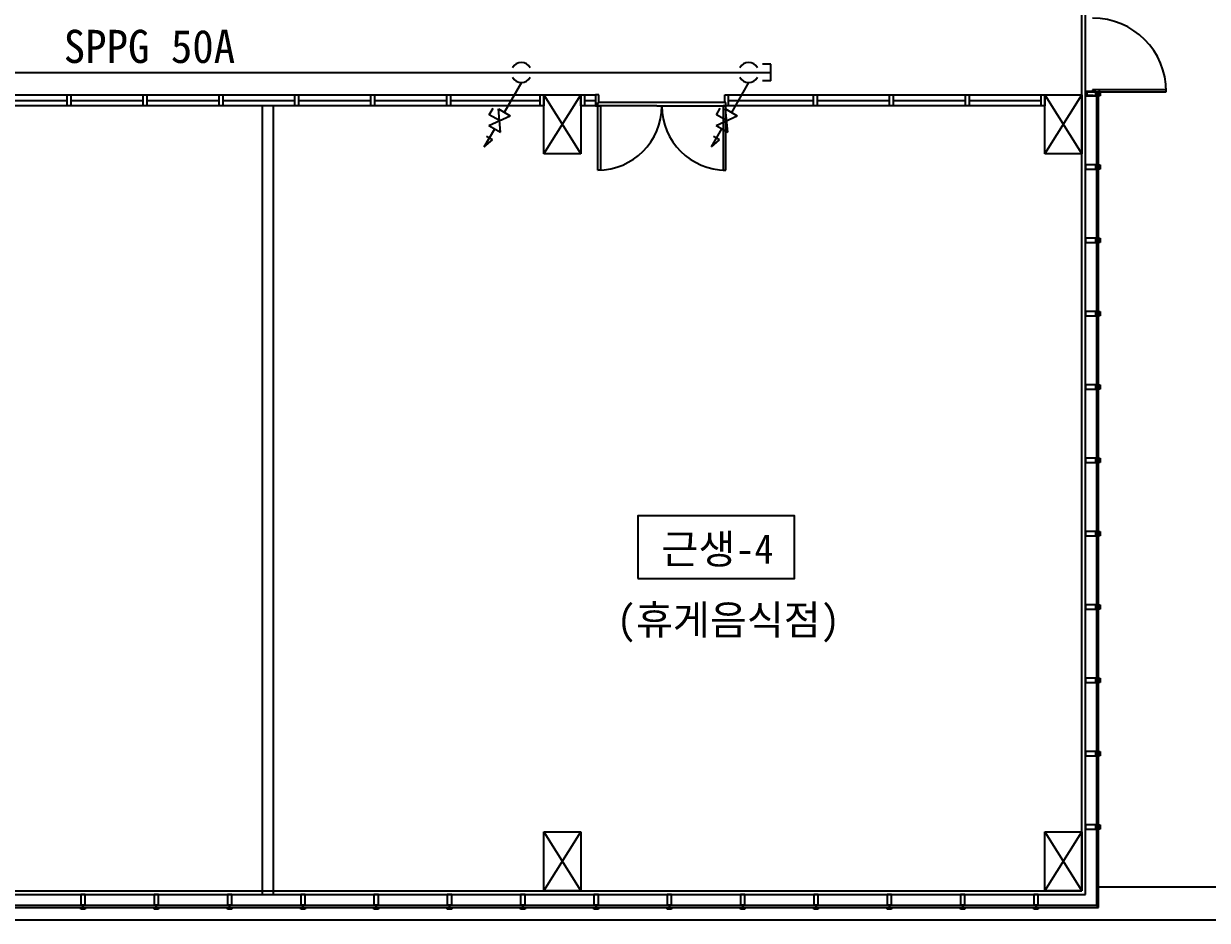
# Model space of a CAD drawing. Header units: millimetres. Extents: x 16332047 to 33387680, y -14835522 to -7015081.
# Drawn here: x 16663697 to 16679762, y -7494921 to -7482755 of the extents above; entities that cross this region are included whole.
import ezdxf
from ezdxf.enums import TextEntityAlignment as Align

# ---------------------------------------------------------------- set-up
doc = ezdxf.new("R2010")
doc.units = ezdxf.units.MM
doc.header["$LTSCALE"] = 300
doc.header["$MEASUREMENT"] = 0
doc.layers.get('0').update_dxf_attribs({"linetype": 'CONTINUOUS'})
for name, color, linetype in [('2', 2, 'CONTINUOUS'), ('3', 3, 'CONTINUOUS'), ('gas', 3, 'CONTINUOUS'), ('S', 1, 'CONTINUOUS'), ('TEXT', 3, 'CONTINUOUS'), ('근린시설 화장실위생도면$0$SI', 2, 'CONTINUOUS')]:
    doc.layers.add(name, color=color, linetype=linetype)
doc.layers.add('arch', color=255, linetype='CONTINUOUS', lineweight=25)
doc.styles.add('돋움체', font='')
doc.styles.get('돋움체').set_extended_font_data('DotumChe')

msp = doc.modelspace()

# ---------------------------------------------------------------- linework, layer by layer
at = {"color": 0}
for p, q in [((16673838, -7483303, 0), (16673723, -7483303, 0)), ((16673838, -7483532, 0), (16673838, -7483303, 0)), ((16673838, -7483532, 0), (16673723, -7483532, 0))]:
    msp.add_line(p, q, dxfattribs=at)
at = {"layer": '2', "color": 0}
for p, q in [((16670011, -7484136, 0), (16670299, -7484004, 0)), ((16670016, -7483990, 0), (16670068, -7483900, 0)), ((16670155, -7484070, 0), (16670016, -7483990, 0)), ((16670169, -7484228, 0), (16670140, -7483912, 0)), ((16670140, -7483912, 0), (16670299, -7484004, 0)), ((16673094, -7484136, 0), (16673382, -7484004, 0)), ((16673099, -7483990, 0), (16673151, -7483900, 0)), ((16673238, -7484070, 0), (16673099, -7483990, 0)), ((16673253, -7484228, 0), (16673223, -7483912, 0)), ((16673223, -7483912, 0), (16673382, -7484004, 0)), ((16670011, -7484136, 0), (16670169, -7484228, 0)), ((16673094, -7484136, 0), (16673253, -7484228, 0))]:
    msp.add_line(p, q, dxfattribs=at)
at = {"layer": '3', "color": 0}
for p, q in [((16670453, -7483554, 0), (16670219, -7483958, 0)), ((16673536, -7483554, 0), (16673303, -7483958, 0)), ((16669949, -7484427, 0), (16670090, -7484182, 0)), ((16673032, -7484427, 0), (16673173, -7484182, 0))]:
    msp.add_line(p, q, dxfattribs=at)
at = {"layer": 'arch'}
for p, q in [((16678059, -7494521), (16678059, -7471171)), ((16678059, -7494521), (16678059, -7471171)), ((16678109, -7494571), (16678109, -7481621)), ((16678109, -7483676), (16678109, -7483736)), ((16678250, -7483676), (16678109, -7483676)), ((16678130, -7483729), (16678130, -7483679)), ((16678130, -7483679), (16678280, -7483679)), ((16678205, -7483654), (16678205, -7483679)), ((16679205, -7483654), (16678205, -7483654)), ((16678205, -7483679), (16679205, -7483679)), ((16678250, -7483736), (16678250, -7483676)), ((16678280, -7483729), (16678280, -7483679)), ((16678284, -7483736), (16678284, -7483676)), ((16678284, -7483676), (16678309, -7483676)), ((16678309, -7483676), (16678309, -7483736)), ((16679205, -7483679), (16679205, -7483654)), ((16663259, -7483721), (16670759, -7483721)), ((16663309, -7483796), (16664289, -7483796)), ((16664289, -7483721), (16664339, -7483721)), ((16664289, -7483871), (16664289, -7483721)), ((16664339, -7483721), (16664339, -7483871)), ((16664339, -7483796), (16665319, -7483796)), ((16665319, -7483721), (16665369, -7483721)), ((16665319, -7483871), (16665319, -7483721)), ((16665369, -7483721), (16665369, -7483871)), ((16665369, -7483796), (16666349, -7483796)), ((16666349, -7483721), (16666399, -7483721)), ((16666349, -7483871), (16666349, -7483721)), ((16666399, -7483721), (16666399, -7483871)), ((16666399, -7483796), (16667379, -7483796)), ((16667379, -7483721), (16667429, -7483721)), ((16667379, -7483871), (16667379, -7483721)), ((16667429, -7483721), (16667429, -7483871)), ((16667429, -7483796), (16668409, -7483796)), ((16668409, -7483721), (16668459, -7483721)), ((16668409, -7483871), (16668409, -7483721)), ((16668459, -7483721), (16668459, -7483871)), ((16668459, -7483796), (16669439, -7483796)), ((16669439, -7483721), (16669489, -7483721)), ((16669439, -7483871), (16669439, -7483721)), ((16669489, -7483721), (16669489, -7483871)), ((16669489, -7483796), (16670709, -7483796)), ((16670709, -7483721), (16670759, -7483721)), ((16670709, -7483871), (16670709, -7483721)), ((16670759, -7483721), (16670759, -7483871)), ((16670759, -7483721), (16671259, -7484521)), ((16670759, -7484521), (16671259, -7483721)), ((16670759, -7484521), (16670759, -7483721)), ((16670759, -7483721), (16671259, -7483721)), ((16671259, -7483721), (16671309, -7483721)), ((16671259, -7483871), (16671259, -7483721)), ((16671259, -7483721), (16671259, -7484521)), ((16671309, -7483721), (16671309, -7483871)), ((16671309, -7483721), (16671459, -7483721)), ((16671309, -7483796), (16671459, -7483796)), ((16671504, -7483721), (16671459, -7483721)), ((16671459, -7483721), (16671459, -7483851)), ((16671459, -7483851), (16671459, -7483871)), ((16671489, -7483871), (16671489, -7483826)), ((16671489, -7483826), (16671504, -7483826)), ((16671504, -7483816), (16671504, -7483721)), ((16671504, -7483826), (16671504, -7483816)), ((16671504, -7483816), (16671504, -7483816)), ((16673214, -7483826), (16671504, -7483826)), ((16673214, -7483721), (16677559, -7483721)), ((16673214, -7483816), (16673214, -7483721)), ((16673214, -7483721), (16673259, -7483721)), ((16673214, -7483826), (16673214, -7483816)), ((16673214, -7483816), (16673214, -7483816)), ((16673229, -7483826), (16673214, -7483826)), ((16673229, -7483871), (16673229, -7483826)), ((16673259, -7483721), (16673259, -7483851)), ((16673259, -7483796), (16674419, -7483796)), ((16673259, -7483851), (16673259, -7483871)), ((16674419, -7483721), (16674469, -7483721)), ((16674419, -7483871), (16674419, -7483721)), ((16674469, -7483721), (16674469, -7483871)), ((16674469, -7483796), (16675449, -7483796)), ((16675449, -7483721), (16675499, -7483721)), ((16675449, -7483871), (16675449, -7483721)), ((16675499, -7483721), (16675499, -7483871)), ((16675499, -7483796), (16676479, -7483796)), ((16676479, -7483721), (16676529, -7483721)), ((16676479, -7483871), (16676479, -7483721)), ((16676529, -7483721), (16676529, -7483871)), ((16676529, -7483796), (16677509, -7483796)), ((16677509, -7483721), (16677559, -7483721)), ((16677509, -7483871), (16677509, -7483721)), ((16677559, -7483721), (16677559, -7483871)), ((16677559, -7483721), (16677559, -7483871)), ((16677559, -7483721), (16678059, -7484521)), ((16677559, -7484521), (16678059, -7483721)), ((16677559, -7484521), (16677559, -7483721)), ((16677559, -7483721), (16678059, -7483721)), ((16678059, -7483721), (16678059, -7484521)), ((16678109, -7494571), (16678109, -7483721)), ((16678109, -7483736), (16678250, -7483736)), ((16678196, -7483729), (16678130, -7483729)), ((16678196, -7483729), (16678198, -7483723)), ((16678198, -7483723), (16678213, -7483723)), ((16678199, -7483725), (16678211, -7483725)), ((16678199, -7483725), (16678211, -7483725)), ((16678214, -7483729), (16678213, -7483723)), ((16678214, -7483729), (16678280, -7483729)), ((16678256, -7483706), (16678256, -7484701)), ((16678284, -7483706), (16678256, -7483706)), ((16678284, -7484701), (16678284, -7483706)), ((16678309, -7483736), (16678284, -7483736)), ((16670759, -7483871), (16663259, -7483871)), ((16664339, -7483871), (16664289, -7483871)), ((16665369, -7483871), (16665319, -7483871)), ((16666399, -7483871), (16666349, -7483871)), ((16666934, -7483871), (16666934, -7494571)), ((16667084, -7483871), (16667084, -7494571)), ((16667429, -7483871), (16667379, -7483871)), ((16668459, -7483871), (16668409, -7483871)), ((16669489, -7483871), (16669439, -7483871)), ((16670759, -7483871), (16670709, -7483871)), ((16671309, -7483871), (16671259, -7483871)), ((16671459, -7483871), (16671259, -7483871)), ((16671459, -7483871), (16671489, -7483871)), ((16672289, -7483871), (16671489, -7483871)), ((16671489, -7483871), (16671527, -7483871)), ((16671489, -7484741), (16671489, -7483871)), ((16671527, -7483871), (16671527, -7484741)), ((16672289, -7483871), (16673229, -7483871)), ((16673229, -7483871), (16673191, -7483871)), ((16673191, -7483871), (16673191, -7484741)), ((16677559, -7483871), (16673229, -7483871)), ((16673229, -7484741), (16673229, -7483871)), ((16673259, -7483871), (16673229, -7483871)), ((16674469, -7483871), (16674419, -7483871)), ((16675499, -7483871), (16675449, -7483871)), ((16676529, -7483871), (16676479, -7483871)), ((16677559, -7483871), (16677509, -7483871)), ((16671259, -7484521), (16670759, -7484521)), ((16678059, -7484521), (16677559, -7484521)), ((16671527, -7484741), (16671489, -7484741)), ((16673191, -7484741), (16673229, -7484741)), ((16678109, -7484671), (16678109, -7484731)), ((16678250, -7484671), (16678109, -7484671)), ((16678109, -7484731), (16678250, -7484731)), ((16678250, -7484731), (16678250, -7484671)), ((16678256, -7484701), (16678256, -7485696)), ((16678284, -7484701), (16678256, -7484701)), ((16678256, -7484701), (16678284, -7484701)), ((16678284, -7484731), (16678284, -7484671)), ((16678284, -7484671), (16678309, -7484671)), ((16678284, -7485696), (16678284, -7484701)), ((16678309, -7484731), (16678284, -7484731)), ((16678309, -7484671), (16678309, -7484731)), ((16678109, -7485666), (16678109, -7485726)), ((16678250, -7485666), (16678109, -7485666)), ((16678109, -7485726), (16678250, -7485726)), ((16678250, -7485726), (16678250, -7485666)), ((16678256, -7485696), (16678256, -7486691)), ((16678284, -7485696), (16678256, -7485696)), ((16678256, -7485696), (16678284, -7485696)), ((16678284, -7485726), (16678284, -7485666)), ((16678284, -7485666), (16678309, -7485666)), ((16678284, -7486691), (16678284, -7485696)), ((16678309, -7485726), (16678284, -7485726)), ((16678309, -7485666), (16678309, -7485726)), ((16678109, -7486661), (16678109, -7486721)), ((16678250, -7486661), (16678109, -7486661)), ((16678109, -7486721), (16678250, -7486721)), ((16678250, -7486721), (16678250, -7486661)), ((16678256, -7486691), (16678256, -7487686)), ((16678284, -7486691), (16678256, -7486691)), ((16678256, -7486691), (16678284, -7486691)), ((16678284, -7486721), (16678284, -7486661)), ((16678284, -7486661), (16678309, -7486661)), ((16678284, -7487686), (16678284, -7486691)), ((16678309, -7486721), (16678284, -7486721)), ((16678309, -7486661), (16678309, -7486721)), ((16678109, -7487656), (16678109, -7487716)), ((16678250, -7487656), (16678109, -7487656)), ((16678250, -7487716), (16678250, -7487656)), ((16678256, -7487686), (16678256, -7488681)), ((16678284, -7487686), (16678256, -7487686)), ((16678256, -7487686), (16678284, -7487686)), ((16678284, -7487716), (16678284, -7487656)), ((16678284, -7487656), (16678309, -7487656)), ((16678284, -7488681), (16678284, -7487686)), ((16678309, -7487656), (16678309, -7487716)), ((16678109, -7487716), (16678250, -7487716)), ((16678309, -7487716), (16678284, -7487716)), ((16678109, -7488651), (16678109, -7488711)), ((16678250, -7488651), (16678109, -7488651)), ((16678250, -7488711), (16678250, -7488651)), ((16678284, -7488711), (16678284, -7488651)), ((16678284, -7488651), (16678309, -7488651)), ((16678309, -7488651), (16678309, -7488711)), ((16678109, -7488711), (16678250, -7488711)), ((16678256, -7488681), (16678256, -7489676)), ((16678284, -7488681), (16678256, -7488681)), ((16678256, -7488681), (16678284, -7488681)), ((16678284, -7489676), (16678284, -7488681)), ((16678309, -7488711), (16678284, -7488711)), ((16678109, -7489646), (16678109, -7489706)), ((16678250, -7489646), (16678109, -7489646)), ((16678109, -7489706), (16678250, -7489706)), ((16678250, -7489706), (16678250, -7489646)), ((16678256, -7489676), (16678256, -7490671)), ((16678284, -7489676), (16678256, -7489676)), ((16678256, -7489676), (16678284, -7489676)), ((16678284, -7489706), (16678284, -7489646)), ((16678284, -7489646), (16678309, -7489646)), ((16678284, -7490671), (16678284, -7489676)), ((16678309, -7489706), (16678284, -7489706)), ((16678309, -7489646), (16678309, -7489706)), ((16678109, -7490641), (16678109, -7490701)), ((16678250, -7490641), (16678109, -7490641)), ((16678109, -7490701), (16678250, -7490701)), ((16678250, -7490701), (16678250, -7490641)), ((16678256, -7490671), (16678256, -7491666)), ((16678284, -7490671), (16678256, -7490671)), ((16678256, -7490671), (16678284, -7490671)), ((16678284, -7490701), (16678284, -7490641)), ((16678284, -7490641), (16678309, -7490641)), ((16678284, -7491666), (16678284, -7490671)), ((16678309, -7490701), (16678284, -7490701)), ((16678309, -7490641), (16678309, -7490701)), ((16678109, -7491636), (16678109, -7491696)), ((16678250, -7491636), (16678109, -7491636)), ((16678109, -7491696), (16678250, -7491696)), ((16678250, -7491696), (16678250, -7491636)), ((16678256, -7491666), (16678256, -7492661)), ((16678284, -7491666), (16678256, -7491666)), ((16678256, -7491666), (16678284, -7491666)), ((16678284, -7491696), (16678284, -7491636)), ((16678284, -7491636), (16678309, -7491636)), ((16678284, -7492661), (16678284, -7491666)), ((16678309, -7491696), (16678284, -7491696)), ((16678309, -7491636), (16678309, -7491696)), ((16678109, -7492631), (16678109, -7492691)), ((16678250, -7492631), (16678109, -7492631)), ((16678250, -7492691), (16678250, -7492631)), ((16678256, -7492661), (16678256, -7493656)), ((16678284, -7492661), (16678256, -7492661)), ((16678256, -7492661), (16678284, -7492661)), ((16678284, -7492691), (16678284, -7492631)), ((16678284, -7492631), (16678309, -7492631)), ((16678284, -7493656), (16678284, -7492661)), ((16678309, -7492631), (16678309, -7492691)), ((16678109, -7492691), (16678250, -7492691)), ((16678309, -7492691), (16678284, -7492691)), ((16678109, -7493626), (16678109, -7493686)), ((16678250, -7493626), (16678109, -7493626)), ((16678250, -7493686), (16678250, -7493626)), ((16678284, -7493686), (16678284, -7493626)), ((16678284, -7493626), (16678309, -7493626)), ((16678309, -7493626), (16678309, -7493686)), ((16670759, -7493721), (16671259, -7494521)), ((16670759, -7494521), (16671259, -7493721)), ((16670759, -7494521), (16670759, -7493721)), ((16670759, -7493721), (16671259, -7493721)), ((16671259, -7493721), (16671259, -7494521)), ((16677559, -7493721), (16678059, -7494521)), ((16677559, -7494521), (16678059, -7493721)), ((16677559, -7494521), (16677559, -7493721)), ((16677559, -7493721), (16678059, -7493721)), ((16678059, -7493721), (16678059, -7494521)), ((16678109, -7493686), (16678250, -7493686)), ((16678256, -7493656), (16678256, -7494718)), ((16678284, -7493656), (16678256, -7493656)), ((16678256, -7493656), (16678284, -7493656)), ((16678284, -7494718), (16678284, -7493656)), ((16678309, -7493686), (16678284, -7493686)), ((16654709, -7494571), (16678109, -7494571)), ((16654759, -7494521), (16678059, -7494521)), ((16654759, -7494521), (16678059, -7494521)), ((16662539, -7494571), (16678109, -7494571)), ((16664532, -7494571), (16664472, -7494571)), ((16664472, -7494571), (16664472, -7494712)), ((16664532, -7494712), (16664532, -7494571)), ((16665527, -7494571), (16665467, -7494571)), ((16665467, -7494571), (16665467, -7494712)), ((16665527, -7494712), (16665527, -7494571)), ((16666522, -7494571), (16666462, -7494571)), ((16666462, -7494571), (16666462, -7494712)), ((16666522, -7494712), (16666522, -7494571)), ((16667517, -7494571), (16667457, -7494571)), ((16667457, -7494571), (16667457, -7494712)), ((16667517, -7494712), (16667517, -7494571)), ((16668512, -7494571), (16668452, -7494571)), ((16668452, -7494571), (16668452, -7494712)), ((16668512, -7494712), (16668512, -7494571)), ((16669507, -7494571), (16669447, -7494571)), ((16669447, -7494571), (16669447, -7494712)), ((16669507, -7494712), (16669507, -7494571)), ((16670502, -7494571), (16670442, -7494571)), ((16670442, -7494571), (16670442, -7494712)), ((16670502, -7494712), (16670502, -7494571)), ((16671259, -7494521), (16670759, -7494521)), ((16671497, -7494571), (16671437, -7494571)), ((16671437, -7494571), (16671437, -7494712)), ((16671497, -7494712), (16671497, -7494571)), ((16672492, -7494571), (16672432, -7494571)), ((16672432, -7494571), (16672432, -7494712)), ((16672492, -7494712), (16672492, -7494571)), ((16673487, -7494571), (16673427, -7494571)), ((16673427, -7494571), (16673427, -7494712)), ((16673487, -7494712), (16673487, -7494571)), ((16674482, -7494571), (16674422, -7494571)), ((16674422, -7494571), (16674422, -7494712)), ((16674482, -7494712), (16674482, -7494571)), ((16675477, -7494571), (16675417, -7494571)), ((16675417, -7494571), (16675417, -7494712)), ((16675477, -7494712), (16675477, -7494571)), ((16676472, -7494571), (16676412, -7494571)), ((16676412, -7494571), (16676412, -7494712)), ((16676472, -7494712), (16676472, -7494571)), ((16677467, -7494571), (16677407, -7494571)), ((16677407, -7494571), (16677407, -7494712)), ((16677467, -7494712), (16677467, -7494571)), ((16678059, -7494521), (16677559, -7494521)), ((16683309, -7494471), (16678259, -7494471)), ((16664502, -7494718), (16663507, -7494718)), ((16663507, -7494746), (16664502, -7494746)), ((16664472, -7494712), (16664532, -7494712)), ((16664472, -7494746), (16664532, -7494746)), ((16664472, -7494771), (16664472, -7494746)), ((16664532, -7494771), (16664472, -7494771)), ((16665497, -7494718), (16664502, -7494718)), ((16664502, -7494718), (16664502, -7494746)), ((16664502, -7494746), (16664502, -7494718)), ((16664502, -7494746), (16665497, -7494746)), ((16664532, -7494746), (16664532, -7494771)), ((16665467, -7494712), (16665527, -7494712)), ((16665467, -7494746), (16665527, -7494746)), ((16665467, -7494771), (16665467, -7494746)), ((16665527, -7494771), (16665467, -7494771)), ((16666492, -7494718), (16665497, -7494718)), ((16665497, -7494718), (16665497, -7494746)), ((16665497, -7494746), (16665497, -7494718)), ((16665497, -7494746), (16666492, -7494746)), ((16665527, -7494746), (16665527, -7494771)), ((16666462, -7494712), (16666522, -7494712)), ((16666462, -7494746), (16666522, -7494746)), ((16666462, -7494771), (16666462, -7494746)), ((16666522, -7494771), (16666462, -7494771)), ((16666492, -7494746), (16666492, -7494718)), ((16667487, -7494718), (16666492, -7494718)), ((16666492, -7494718), (16666492, -7494746)), ((16666492, -7494746), (16667487, -7494746)), ((16666522, -7494746), (16666522, -7494771)), ((16667457, -7494712), (16667517, -7494712)), ((16667457, -7494746), (16667517, -7494746)), ((16667457, -7494771), (16667457, -7494746)), ((16667517, -7494771), (16667457, -7494771)), ((16668482, -7494718), (16667487, -7494718)), ((16667487, -7494718), (16667487, -7494746)), ((16667487, -7494746), (16667487, -7494718)), ((16667487, -7494746), (16668482, -7494746)), ((16667517, -7494746), (16667517, -7494771)), ((16668452, -7494712), (16668512, -7494712)), ((16668452, -7494746), (16668512, -7494746)), ((16668452, -7494771), (16668452, -7494746)), ((16668512, -7494771), (16668452, -7494771)), ((16669477, -7494718), (16668482, -7494718)), ((16668482, -7494718), (16668482, -7494746)), ((16668482, -7494746), (16668482, -7494718)), ((16668482, -7494746), (16669477, -7494746)), ((16668512, -7494746), (16668512, -7494771)), ((16669447, -7494712), (16669507, -7494712)), ((16669447, -7494746), (16669507, -7494746)), ((16669447, -7494771), (16669447, -7494746)), ((16669507, -7494771), (16669447, -7494771)), ((16670472, -7494718), (16669477, -7494718)), ((16669477, -7494718), (16669477, -7494746)), ((16669477, -7494746), (16669477, -7494718)), ((16669477, -7494746), (16670472, -7494746)), ((16669507, -7494746), (16669507, -7494771)), ((16670442, -7494712), (16670502, -7494712)), ((16670442, -7494746), (16670502, -7494746)), ((16670442, -7494771), (16670442, -7494746)), ((16670502, -7494771), (16670442, -7494771)), ((16670472, -7494746), (16670472, -7494718)), ((16671467, -7494718), (16670472, -7494718)), ((16670472, -7494718), (16670472, -7494746)), ((16670472, -7494746), (16671467, -7494746)), ((16670502, -7494746), (16670502, -7494771)), ((16671437, -7494712), (16671497, -7494712)), ((16671437, -7494746), (16671497, -7494746)), ((16671437, -7494771), (16671437, -7494746)), ((16671497, -7494771), (16671437, -7494771)), ((16672462, -7494718), (16671467, -7494718)), ((16671467, -7494718), (16671467, -7494746)), ((16671467, -7494746), (16671467, -7494718)), ((16671467, -7494746), (16672462, -7494746)), ((16671497, -7494746), (16671497, -7494771)), ((16672432, -7494712), (16672492, -7494712)), ((16672432, -7494746), (16672492, -7494746)), ((16672432, -7494771), (16672432, -7494746)), ((16672492, -7494771), (16672432, -7494771)), ((16673457, -7494718), (16672462, -7494718)), ((16672462, -7494718), (16672462, -7494746)), ((16672462, -7494746), (16672462, -7494718)), ((16672462, -7494746), (16673457, -7494746)), ((16672492, -7494746), (16672492, -7494771)), ((16673427, -7494712), (16673487, -7494712)), ((16673427, -7494746), (16673487, -7494746)), ((16673427, -7494771), (16673427, -7494746)), ((16673487, -7494771), (16673427, -7494771)), ((16674452, -7494718), (16673457, -7494718)), ((16673457, -7494718), (16673457, -7494746)), ((16673457, -7494746), (16673457, -7494718)), ((16673457, -7494746), (16674452, -7494746)), ((16673487, -7494746), (16673487, -7494771)), ((16674422, -7494712), (16674482, -7494712)), ((16674422, -7494746), (16674482, -7494746)), ((16674422, -7494771), (16674422, -7494746)), ((16674482, -7494771), (16674422, -7494771)), ((16674452, -7494746), (16674452, -7494718)), ((16675447, -7494718), (16674452, -7494718)), ((16674452, -7494718), (16674452, -7494746)), ((16674452, -7494746), (16675447, -7494746)), ((16674482, -7494746), (16674482, -7494771)), ((16675417, -7494712), (16675477, -7494712)), ((16675417, -7494746), (16675477, -7494746)), ((16675417, -7494771), (16675417, -7494746)), ((16675477, -7494771), (16675417, -7494771)), ((16676442, -7494718), (16675447, -7494718)), ((16675447, -7494718), (16675447, -7494746)), ((16675447, -7494746), (16675447, -7494718)), ((16675447, -7494746), (16676442, -7494746)), ((16675477, -7494746), (16675477, -7494771)), ((16676412, -7494712), (16676472, -7494712)), ((16676412, -7494746), (16676472, -7494746)), ((16676412, -7494771), (16676412, -7494746)), ((16676472, -7494771), (16676412, -7494771)), ((16677437, -7494718), (16676442, -7494718)), ((16676442, -7494718), (16676442, -7494746)), ((16676442, -7494746), (16676442, -7494718)), ((16676442, -7494746), (16677437, -7494746)), ((16676472, -7494746), (16676472, -7494771)), ((16677407, -7494712), (16677467, -7494712)), ((16677407, -7494746), (16677467, -7494746)), ((16677407, -7494771), (16677407, -7494746)), ((16677467, -7494771), (16677407, -7494771)), ((16678284, -7494718), (16677437, -7494718)), ((16677437, -7494718), (16677437, -7494746)), ((16677437, -7494746), (16677437, -7494718)), ((16677437, -7494746), (16678284, -7494746)), ((16677467, -7494746), (16677467, -7494771)), ((16678256, -7494718), (16678284, -7494718)), ((16678284, -7494746), (16678284, -7494718)), ((16683759, -7494921), (16616459, -7494921))]:
    msp.add_line(p, q, dxfattribs=at)
msp.add_lwpolyline([(16672032, -7490283), (16674161, -7490283), (16674161, -7489432), (16672032, -7489432)], close=True, dxfattribs=at)
for centre, radius, start, end in [((16678205, -7483679), 1000, 0, 90), ((16671489, -7483871), 870, 270, 0), ((16673229, -7483871), 870, 180, 270)]:
    msp.add_arc(centre, radius, start, end, dxfattribs=at)
at = {"layer": 'gas', "ltscale": 3}
msp.add_line((16654330, -7483417, 0), (16673838, -7483417, 0), dxfattribs=at)
at = {"layer": 'S', "color": 0, "ltscale": 10}
for p, q in [((16669949, -7484427, 0), (16670059, -7484332, 0)), ((16670059, -7484332, 0), (16669977, -7484285, 0)), ((16673032, -7484427, 0), (16673142, -7484332, 0)), ((16673142, -7484332, 0), (16673060, -7484285, 0))]:
    msp.add_line(p, q, dxfattribs=at)
at = {"layer": '근린시설 화장실위생도면$0$SI', "color": 0}
for centre, start, end in [((16670453, -7483417, 0), 28.3041, 151.6959), ((16673536, -7483417, 0), 28.3041, 151.6959), ((16670453, -7483417, 0), 208.4369, 331.5631), ((16673536, -7483417, 0), 208.4369, 331.5631)]:
    msp.add_arc(centre, 136, start, end, dxfattribs=at)

# ---------------------------------------------------------------- texts
at = {"layer": 'arch', "style": '돋움체'}
for s, p in [('근생-4', (16673114, -7490083)), ('(휴게음식점)', (16673261, -7491044))]:
    msp.add_text(s, height=400, dxfattribs=at).set_placement(p, align=Align.CENTER)
at = {"layer": 'TEXT', "style": '돋움체'}
msp.add_text('SPPG 50A', height=450, rotation=360, dxfattribs=at).set_placement((16664241, -7483288, 0))

doc.saveas('drawing.dxf')
